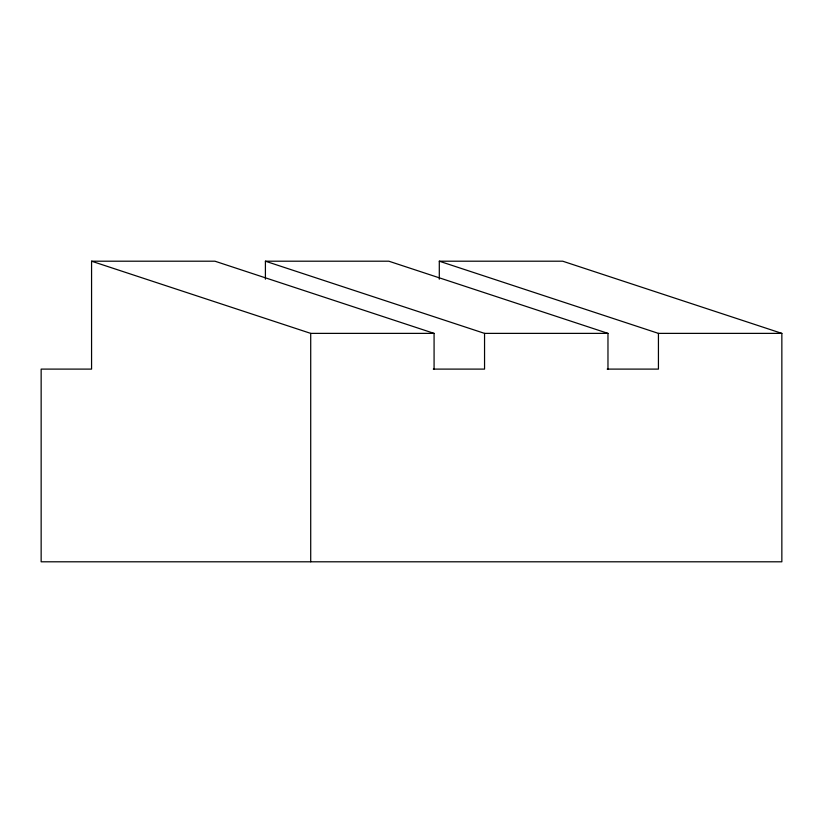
<?xml version="1.0" encoding="UTF-8"?>
<svg xmlns="http://www.w3.org/2000/svg" width="823" height="823" viewBox="0 0 823 823"><rect width="100%" height="100%" fill="white"/><g stroke="black" fill="none" stroke-linecap="round" stroke-linejoin="round"><path stroke-width="1.23" d="M439.297 279.182L439.297 261.2L562.706 261.2L781.85 333.377L781.85 561.8L41.15 561.8L41.15 369.105L91.569 369.105L91.569 261.2L214.937 261.2L434.081 333.377L434.081 369.105M265.407 279.182L265.407 261.2L388.826 261.2L607.971 333.377L607.971 369.105M91.569 261.2L310.713 333.377L434.081 333.377M265.407 261.2L484.552 333.377L607.971 333.377M439.297 261.2L658.431 333.377L781.85 333.377M433.289 369.105L484.552 369.105L484.552 333.377M607.179 369.105L658.431 369.105L658.431 333.377M310.713 333.377L310.713 561.8"/></g></svg>
